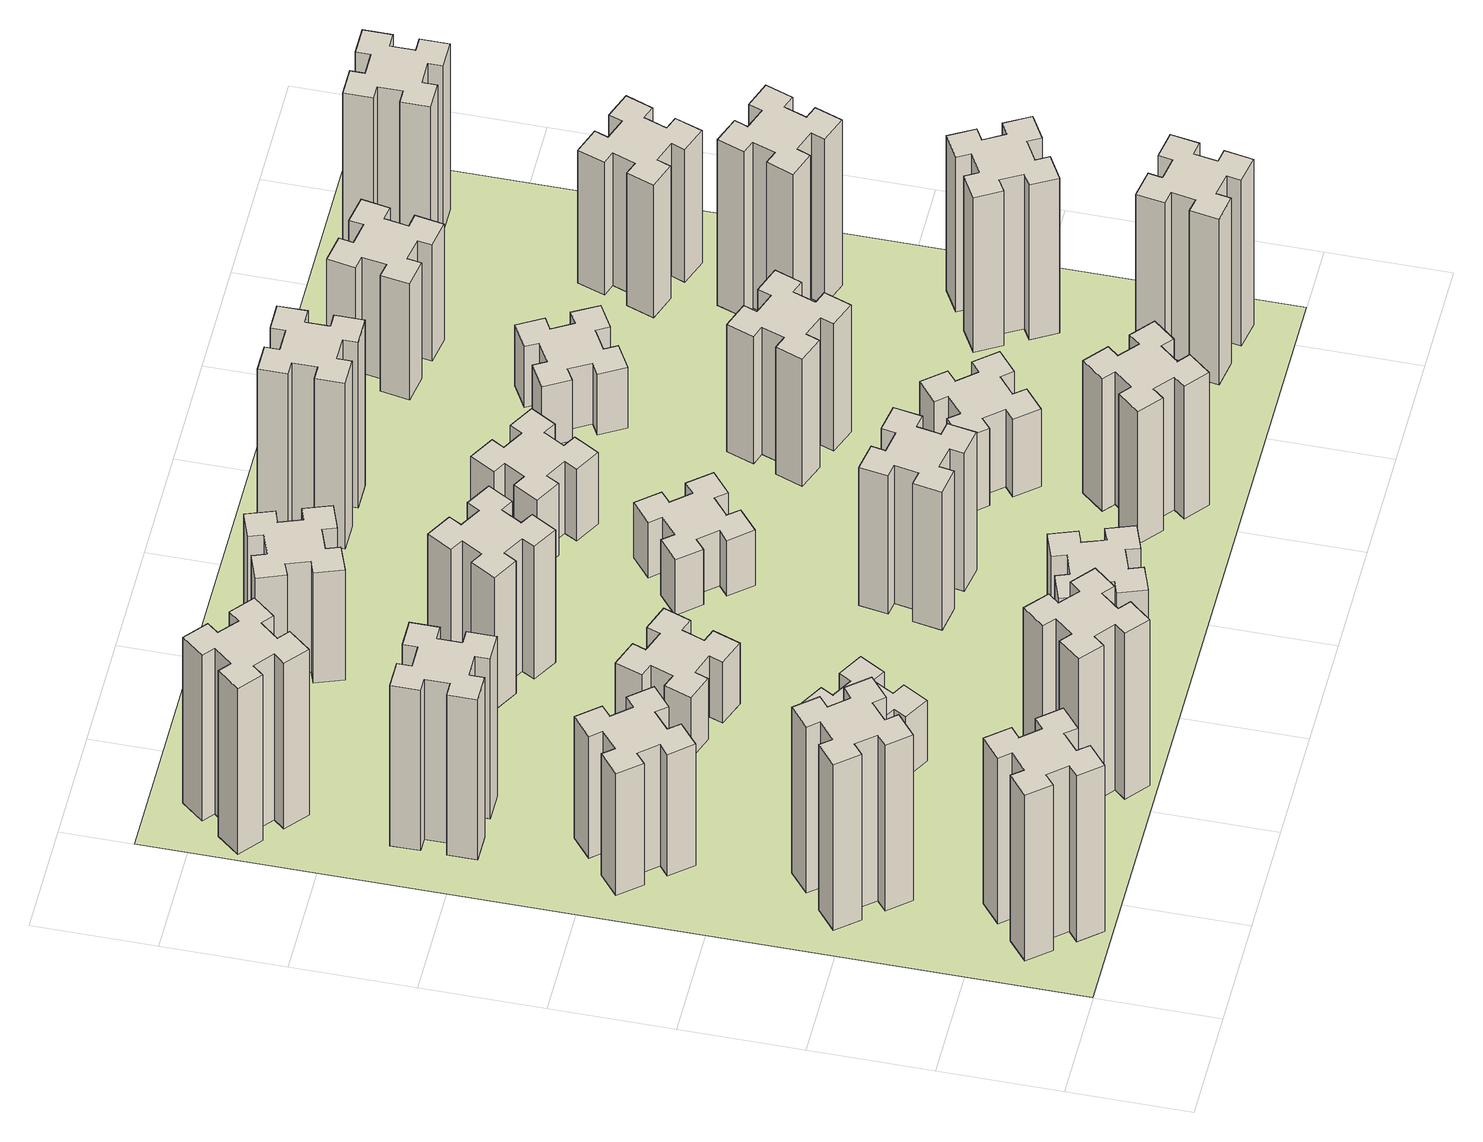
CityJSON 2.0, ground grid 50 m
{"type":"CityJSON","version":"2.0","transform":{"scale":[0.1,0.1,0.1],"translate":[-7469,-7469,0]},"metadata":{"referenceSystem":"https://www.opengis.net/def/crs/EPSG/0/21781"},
"CityObjects":{
"building1":{"type":"Building","attributes":{"class":"1000","function":"1000","usage":"1000","yearOfConstruction":2016,"roofType":"1000","measuredHeight":90,"storeysAboveGround":30,"storeysBelowGround":0},"geometry":[{"type":"Solid","lod":"1","boundaries":[[[[0,1,2,3,4,5,6,7,8,9,10,11,12,13,14,15,16,17,18,19]],[[17,16,20,21]],[[16,15,22,20]],[[15,14,23,22]],[[14,13,24,23]],[[13,12,25,24]],[[12,11,26,25]],[[11,10,27,26]],[[10,9,28,27]],[[9,8,29,28]],[[8,7,30,29]],[[7,6,31,30]],[[6,5,32,31]],[[5,4,33,32]],[[4,3,34,33]],[[3,2,35,34]],[[2,1,36,35]],[[1,0,37,36]],[[0,19,38,37]],[[19,18,39,38]],[[18,17,21,39]],[[24,25,26,27,28,29,30,31,32,33,34,35,36,37,38,39,21,20,22,23]]]]}]},
"building2":{"type":"Building","attributes":{"class":"1000","function":"1000","usage":"1000","yearOfConstruction":2016,"roofType":"1000","measuredHeight":90,"storeysAboveGround":30,"storeysBelowGround":0},"geometry":[{"type":"Solid","lod":"1","boundaries":[[[[40,41,42,43,44,45,46,47,48,49,50,51,52,53,54,55,56,57,58,59]],[[57,56,60,61]],[[56,55,62,60]],[[55,54,63,62]],[[54,53,64,63]],[[53,52,65,64]],[[52,51,66,65]],[[51,50,67,66]],[[50,49,68,67]],[[49,48,69,68]],[[48,47,70,69]],[[47,46,71,70]],[[46,45,72,71]],[[45,44,73,72]],[[44,43,74,73]],[[43,42,75,74]],[[42,41,76,75]],[[41,40,77,76]],[[40,59,78,77]],[[59,58,79,78]],[[58,57,61,79]],[[64,65,66,67,68,69,70,71,72,73,74,75,76,77,78,79,61,60,62,63]]]]}]},
"building3":{"type":"Building","attributes":{"class":"1000","function":"1000","usage":"1000","yearOfConstruction":2016,"roofType":"1000","measuredHeight":66,"storeysAboveGround":30,"storeysBelowGround":0},"geometry":[{"type":"Solid","lod":"1","boundaries":[[[[80,81,82,83,84,85,86,87,88,89,90,91,92,93,94,95,96,97,98,99]],[[97,96,100,101]],[[96,95,102,100]],[[95,94,103,102]],[[94,93,104,103]],[[93,92,105,104]],[[92,91,106,105]],[[91,90,107,106]],[[90,89,108,107]],[[89,88,109,108]],[[88,87,110,109]],[[87,86,111,110]],[[86,85,112,111]],[[85,84,113,112]],[[84,83,114,113]],[[83,82,115,114]],[[82,81,116,115]],[[81,80,117,116]],[[80,99,118,117]],[[99,98,119,118]],[[98,97,101,119]],[[104,105,106,107,108,109,110,111,112,113,114,115,116,117,118,119,101,100,102,103]]]]}]},
"building4":{"type":"Building","attributes":{"class":"1000","function":"1000","usage":"1000","yearOfConstruction":2016,"roofType":"1000","measuredHeight":87,"storeysAboveGround":30,"storeysBelowGround":0},"geometry":[{"type":"Solid","lod":"1","boundaries":[[[[120,121,122,123,124,125,126,127,128,129,130,131,132,133,134,135,136,137,138,139]],[[137,136,140,141]],[[136,135,142,140]],[[135,134,143,142]],[[134,133,144,143]],[[133,132,145,144]],[[132,131,146,145]],[[131,130,147,146]],[[130,129,148,147]],[[129,128,149,148]],[[128,127,150,149]],[[127,126,151,150]],[[126,125,152,151]],[[125,124,153,152]],[[124,123,154,153]],[[123,122,155,154]],[[122,121,156,155]],[[121,120,157,156]],[[120,139,158,157]],[[139,138,159,158]],[[138,137,141,159]],[[144,145,146,147,148,149,150,151,152,153,154,155,156,157,158,159,141,140,142,143]]]]}]},
"building5":{"type":"Building","attributes":{"class":"1000","function":"1000","usage":"1000","yearOfConstruction":2016,"roofType":"1000","measuredHeight":90,"storeysAboveGround":30,"storeysBelowGround":0},"geometry":[{"type":"Solid","lod":"1","boundaries":[[[[160,161,162,163,164,165,166,167,168,169,170,171,172,173,174,175,176,177,178,179]],[[177,176,180,181]],[[176,175,182,180]],[[175,174,183,182]],[[174,173,184,183]],[[173,172,185,184]],[[172,171,186,185]],[[171,170,187,186]],[[170,169,188,187]],[[169,168,189,188]],[[168,167,190,189]],[[167,166,191,190]],[[166,165,192,191]],[[165,164,193,192]],[[164,163,194,193]],[[163,162,195,194]],[[162,161,196,195]],[[161,160,197,196]],[[160,179,198,197]],[[179,178,199,198]],[[178,177,181,199]],[[184,185,186,187,188,189,190,191,192,193,194,195,196,197,198,199,181,180,182,183]]]]}]},
"building6":{"type":"Building","attributes":{"class":"1000","function":"1000","usage":"1000","yearOfConstruction":2016,"roofType":"1000","measuredHeight":90,"storeysAboveGround":30,"storeysBelowGround":0},"geometry":[{"type":"Solid","lod":"1","boundaries":[[[[200,201,202,203,204,205,206,207,208,209,210,211,212,213,214,215,216,217,218,219]],[[217,216,220,221]],[[216,215,222,220]],[[215,214,223,222]],[[214,213,224,223]],[[213,212,225,224]],[[212,211,226,225]],[[211,210,227,226]],[[210,209,228,227]],[[209,208,229,228]],[[208,207,230,229]],[[207,206,231,230]],[[206,205,232,231]],[[205,204,233,232]],[[204,203,234,233]],[[203,202,235,234]],[[202,201,236,235]],[[201,200,237,236]],[[200,219,238,237]],[[219,218,239,238]],[[218,217,221,239]],[[224,225,226,227,228,229,230,231,232,233,234,235,236,237,238,239,221,220,222,223]]]]}]},
"building7":{"type":"Building","attributes":{"class":"1000","function":"1000","usage":"1000","yearOfConstruction":2016,"roofType":"1000","measuredHeight":33,"storeysAboveGround":30,"storeysBelowGround":0},"geometry":[{"type":"Solid","lod":"1","boundaries":[[[[240,241,242,243,244,245,246,247,248,249,250,251,252,253,254,255,256,257,258,259]],[[257,256,260,261]],[[256,255,262,260]],[[255,254,263,262]],[[254,253,264,263]],[[253,252,265,264]],[[252,251,266,265]],[[251,250,267,266]],[[250,249,268,267]],[[249,248,269,268]],[[248,247,270,269]],[[247,246,271,270]],[[246,245,272,271]],[[245,244,273,272]],[[244,243,274,273]],[[243,242,275,274]],[[242,241,276,275]],[[241,240,277,276]],[[240,259,278,277]],[[259,258,279,278]],[[258,257,261,279]],[[264,265,266,267,268,269,270,271,272,273,274,275,276,277,278,279,261,260,262,263]]]]}]},
"building8":{"type":"Building","attributes":{"class":"1000","function":"1000","usage":"1000","yearOfConstruction":2016,"roofType":"1000","measuredHeight":33,"storeysAboveGround":30,"storeysBelowGround":0},"geometry":[{"type":"Solid","lod":"1","boundaries":[[[[280,281,282,283,284,285,286,287,288,289,290,291,292,293,294,295,296,297,298,299]],[[297,296,300,301]],[[296,295,302,300]],[[295,294,303,302]],[[294,293,304,303]],[[293,292,305,304]],[[292,291,306,305]],[[291,290,307,306]],[[290,289,308,307]],[[289,288,309,308]],[[288,287,310,309]],[[287,286,311,310]],[[286,285,312,311]],[[285,284,313,312]],[[284,283,314,313]],[[283,282,315,314]],[[282,281,316,315]],[[281,280,317,316]],[[280,299,318,317]],[[299,298,319,318]],[[298,297,301,319]],[[304,305,306,307,308,309,310,311,312,313,314,315,316,317,318,319,301,300,302,303]]]]}]},
"building9":{"type":"Building","attributes":{"class":"1000","function":"1000","usage":"1000","yearOfConstruction":2016,"roofType":"1000","measuredHeight":51,"storeysAboveGround":30,"storeysBelowGround":0},"geometry":[{"type":"Solid","lod":"1","boundaries":[[[[320,321,322,323,324,325,326,327,328,329,330,331,332,333,334,335,336,337,338,339]],[[337,336,340,341]],[[336,335,342,340]],[[335,334,343,342]],[[334,333,344,343]],[[333,332,345,344]],[[332,331,346,345]],[[331,330,347,346]],[[330,329,348,347]],[[329,328,349,348]],[[328,327,350,349]],[[327,326,351,350]],[[326,325,352,351]],[[325,324,353,352]],[[324,323,354,353]],[[323,322,355,354]],[[322,321,356,355]],[[321,320,357,356]],[[320,339,358,357]],[[339,338,359,358]],[[338,337,341,359]],[[344,345,346,347,348,349,350,351,352,353,354,355,356,357,358,359,341,340,342,343]]]]}]},
"building10":{"type":"Building","attributes":{"class":"1000","function":"1000","usage":"1000","yearOfConstruction":2016,"roofType":"1000","measuredHeight":72,"storeysAboveGround":30,"storeysBelowGround":0},"geometry":[{"type":"Solid","lod":"1","boundaries":[[[[360,361,362,363,364,365,366,367,368,369,370,371,372,373,374,375,376,377,378,379]],[[377,376,380,381]],[[376,375,382,380]],[[375,374,383,382]],[[374,373,384,383]],[[373,372,385,384]],[[372,371,386,385]],[[371,370,387,386]],[[370,369,388,387]],[[369,368,389,388]],[[368,367,390,389]],[[367,366,391,390]],[[366,365,392,391]],[[365,364,393,392]],[[364,363,394,393]],[[363,362,395,394]],[[362,361,396,395]],[[361,360,397,396]],[[360,379,398,397]],[[379,378,399,398]],[[378,377,381,399]],[[384,385,386,387,388,389,390,391,392,393,394,395,396,397,398,399,381,380,382,383]]]]}]},
"building11":{"type":"Building","attributes":{"class":"1000","function":"1000","usage":"1000","yearOfConstruction":2016,"roofType":"1000","measuredHeight":60,"storeysAboveGround":30,"storeysBelowGround":0},"geometry":[{"type":"Solid","lod":"1","boundaries":[[[[400,401,402,403,404,405,406,407,408,409,410,411,412,413,414,415,416,417,418,419]],[[417,416,420,421]],[[416,415,422,420]],[[415,414,423,422]],[[414,413,424,423]],[[413,412,425,424]],[[412,411,426,425]],[[411,410,427,426]],[[410,409,428,427]],[[409,408,429,428]],[[408,407,430,429]],[[407,406,431,430]],[[406,405,432,431]],[[405,404,433,432]],[[404,403,434,433]],[[403,402,435,434]],[[402,401,436,435]],[[401,400,437,436]],[[400,419,438,437]],[[419,418,439,438]],[[418,417,421,439]],[[424,425,426,427,428,429,430,431,432,433,434,435,436,437,438,439,421,420,422,423]]]]}]},
"building12":{"type":"Building","attributes":{"class":"1000","function":"1000","usage":"1000","yearOfConstruction":2016,"roofType":"1000","measuredHeight":75,"storeysAboveGround":30,"storeysBelowGround":0},"geometry":[{"type":"Solid","lod":"1","boundaries":[[[[440,441,442,443,444,445,446,447,448,449,450,451,452,453,454,455,456,457,458,459]],[[457,456,460,461]],[[456,455,462,460]],[[455,454,463,462]],[[454,453,464,463]],[[453,452,465,464]],[[452,451,466,465]],[[451,450,467,466]],[[450,449,468,467]],[[449,448,469,468]],[[448,447,470,469]],[[447,446,471,470]],[[446,445,472,471]],[[445,444,473,472]],[[444,443,474,473]],[[443,442,475,474]],[[442,441,476,475]],[[441,440,477,476]],[[440,459,478,477]],[[459,458,479,478]],[[458,457,461,479]],[[464,465,466,467,468,469,470,471,472,473,474,475,476,477,478,479,461,460,462,463]]]]}]},
"building13":{"type":"Building","attributes":{"class":"1000","function":"1000","usage":"1000","yearOfConstruction":2016,"roofType":"1000","measuredHeight":30,"storeysAboveGround":30,"storeysBelowGround":0},"geometry":[{"type":"Solid","lod":"1","boundaries":[[[[480,481,482,483,484,485,486,487,488,489,490,491,492,493,494,495,496,497,498,499]],[[497,496,500,501]],[[496,495,502,500]],[[495,494,503,502]],[[494,493,504,503]],[[493,492,505,504]],[[492,491,506,505]],[[491,490,507,506]],[[490,489,508,507]],[[489,488,509,508]],[[488,487,510,509]],[[487,486,511,510]],[[486,485,512,511]],[[485,484,513,512]],[[484,483,514,513]],[[483,482,515,514]],[[482,481,516,515]],[[481,480,517,516]],[[480,499,518,517]],[[499,498,519,518]],[[498,497,501,519]],[[504,505,506,507,508,509,510,511,512,513,514,515,516,517,518,519,501,500,502,503]]]]}]},
"building14":{"type":"Building","attributes":{"class":"1000","function":"1000","usage":"1000","yearOfConstruction":2016,"roofType":"1000","measuredHeight":72,"storeysAboveGround":30,"storeysBelowGround":0},"geometry":[{"type":"Solid","lod":"1","boundaries":[[[[520,521,522,523,524,525,526,527,528,529,530,531,532,533,534,535,536,537,538,539]],[[537,536,540,541]],[[536,535,542,540]],[[535,534,543,542]],[[534,533,544,543]],[[533,532,545,544]],[[532,531,546,545]],[[531,530,547,546]],[[530,529,548,547]],[[529,528,549,548]],[[528,527,550,549]],[[527,526,551,550]],[[526,525,552,551]],[[525,524,553,552]],[[524,523,554,553]],[[523,522,555,554]],[[522,521,556,555]],[[521,520,557,556]],[[520,539,558,557]],[[539,538,559,558]],[[538,537,541,559]],[[544,545,546,547,548,549,550,551,552,553,554,555,556,557,558,559,541,540,542,543]]]]}]},
"building15":{"type":"Building","attributes":{"class":"1000","function":"1000","usage":"1000","yearOfConstruction":2016,"roofType":"1000","measuredHeight":39,"storeysAboveGround":30,"storeysBelowGround":0},"geometry":[{"type":"Solid","lod":"1","boundaries":[[[[560,561,562,563,564,565,566,567,568,569,570,571,572,573,574,575,576,577,578,579]],[[577,576,580,581]],[[576,575,582,580]],[[575,574,583,582]],[[574,573,584,583]],[[573,572,585,584]],[[572,571,586,585]],[[571,570,587,586]],[[570,569,588,587]],[[569,568,589,588]],[[568,567,590,589]],[[567,566,591,590]],[[566,565,592,591]],[[565,564,593,592]],[[564,563,594,593]],[[563,562,595,594]],[[562,561,596,595]],[[561,560,597,596]],[[560,579,598,597]],[[579,578,599,598]],[[578,577,581,599]],[[584,585,586,587,588,589,590,591,592,593,594,595,596,597,598,599,581,580,582,583]]]]}]},
"building16":{"type":"Building","attributes":{"class":"1000","function":"1000","usage":"1000","yearOfConstruction":2016,"roofType":"1000","measuredHeight":90,"storeysAboveGround":30,"storeysBelowGround":0},"geometry":[{"type":"Solid","lod":"1","boundaries":[[[[600,601,602,603,604,605,606,607,608,609,610,611,612,613,614,615,616,617,618,619]],[[617,616,620,621]],[[616,615,622,620]],[[615,614,623,622]],[[614,613,624,623]],[[613,612,625,624]],[[612,611,626,625]],[[611,610,627,626]],[[610,609,628,627]],[[609,608,629,628]],[[608,607,630,629]],[[607,606,631,630]],[[606,605,632,631]],[[605,604,633,632]],[[604,603,634,633]],[[603,602,635,634]],[[602,601,636,635]],[[601,600,637,636]],[[600,619,638,637]],[[619,618,639,638]],[[618,617,621,639]],[[624,625,626,627,628,629,630,631,632,633,634,635,636,637,638,639,621,620,622,623]]]]}]},
"building17":{"type":"Building","attributes":{"class":"1000","function":"1000","usage":"1000","yearOfConstruction":2016,"roofType":"1000","measuredHeight":42,"storeysAboveGround":30,"storeysBelowGround":0},"geometry":[{"type":"Solid","lod":"1","boundaries":[[[[640,641,642,643,644,645,646,647,648,649,650,651,652,653,654,655,656,657,658,659]],[[657,656,660,661]],[[656,655,662,660]],[[655,654,663,662]],[[654,653,664,663]],[[653,652,665,664]],[[652,651,666,665]],[[651,650,667,666]],[[650,649,668,667]],[[649,648,669,668]],[[648,647,670,669]],[[647,646,671,670]],[[646,645,672,671]],[[645,644,673,672]],[[644,643,674,673]],[[643,642,675,674]],[[642,641,676,675]],[[641,640,677,676]],[[640,659,678,677]],[[659,658,679,678]],[[658,657,661,679]],[[664,665,666,667,668,669,670,671,672,673,674,675,676,677,678,679,661,660,662,663]]]]}]},
"building18":{"type":"Building","attributes":{"class":"1000","function":"1000","usage":"1000","yearOfConstruction":2016,"roofType":"1000","measuredHeight":69,"storeysAboveGround":30,"storeysBelowGround":0},"geometry":[{"type":"Solid","lod":"1","boundaries":[[[[680,681,682,683,684,685,686,687,688,689,690,691,692,693,694,695,696,697,698,699]],[[697,696,700,701]],[[696,695,702,700]],[[695,694,703,702]],[[694,693,704,703]],[[693,692,705,704]],[[692,691,706,705]],[[691,690,707,706]],[[690,689,708,707]],[[689,688,709,708]],[[688,687,710,709]],[[687,686,711,710]],[[686,685,712,711]],[[685,684,713,712]],[[684,683,714,713]],[[683,682,715,714]],[[682,681,716,715]],[[681,680,717,716]],[[680,699,718,717]],[[699,698,719,718]],[[698,697,701,719]],[[704,705,706,707,708,709,710,711,712,713,714,715,716,717,718,719,701,700,702,703]]]]}]},
"building19":{"type":"Building","attributes":{"class":"1000","function":"1000","usage":"1000","yearOfConstruction":2016,"roofType":"1000","measuredHeight":33,"storeysAboveGround":30,"storeysBelowGround":0},"geometry":[{"type":"Solid","lod":"1","boundaries":[[[[720,721,722,723,724,725,726,727,728,729,730,731,732,733,734,735,736,737,738,739]],[[737,736,740,741]],[[736,735,742,740]],[[735,734,743,742]],[[734,733,744,743]],[[733,732,745,744]],[[732,731,746,745]],[[731,730,747,746]],[[730,729,748,747]],[[729,728,749,748]],[[728,727,750,749]],[[727,726,751,750]],[[726,725,752,751]],[[725,724,753,752]],[[724,723,754,753]],[[723,722,755,754]],[[722,721,756,755]],[[721,720,757,756]],[[720,739,758,757]],[[739,738,759,758]],[[738,737,741,759]],[[744,745,746,747,748,749,750,751,752,753,754,755,756,757,758,759,741,740,742,743]]]]}]},
"building20":{"type":"Building","attributes":{"class":"1000","function":"1000","usage":"1000","yearOfConstruction":2016,"roofType":"1000","measuredHeight":90,"storeysAboveGround":30,"storeysBelowGround":0},"geometry":[{"type":"Solid","lod":"1","boundaries":[[[[760,761,762,763,764,765,766,767,768,769,770,771,772,773,774,775,776,777,778,779]],[[777,776,780,781]],[[776,775,782,780]],[[775,774,783,782]],[[774,773,784,783]],[[773,772,785,784]],[[772,771,786,785]],[[771,770,787,786]],[[770,769,788,787]],[[769,768,789,788]],[[768,767,790,789]],[[767,766,791,790]],[[766,765,792,791]],[[765,764,793,792]],[[764,763,794,793]],[[763,762,795,794]],[[762,761,796,795]],[[761,760,797,796]],[[760,779,798,797]],[[779,778,799,798]],[[778,777,781,799]],[[784,785,786,787,788,789,790,791,792,793,794,795,796,797,798,799,781,780,782,783]]]]}]},
"building21":{"type":"Building","attributes":{"class":"1000","function":"1000","usage":"1000","yearOfConstruction":2016,"roofType":"1000","measuredHeight":63,"storeysAboveGround":30,"storeysBelowGround":0},"geometry":[{"type":"Solid","lod":"1","boundaries":[[[[800,801,802,803,804,805,806,807,808,809,810,811,812,813,814,815,816,817,818,819]],[[817,816,820,821]],[[816,815,822,820]],[[815,814,823,822]],[[814,813,824,823]],[[813,812,825,824]],[[812,811,826,825]],[[811,810,827,826]],[[810,809,828,827]],[[809,808,829,828]],[[808,807,830,829]],[[807,806,831,830]],[[806,805,832,831]],[[805,804,833,832]],[[804,803,834,833]],[[803,802,835,834]],[[802,801,836,835]],[[801,800,837,836]],[[800,819,838,837]],[[819,818,839,838]],[[818,817,821,839]],[[824,825,826,827,828,829,830,831,832,833,834,835,836,837,838,839,821,820,822,823]]]]}]},
"building22":{"type":"Building","attributes":{"class":"1000","function":"1000","usage":"1000","yearOfConstruction":2016,"roofType":"1000","measuredHeight":84,"storeysAboveGround":30,"storeysBelowGround":0},"geometry":[{"type":"Solid","lod":"1","boundaries":[[[[840,841,842,843,844,845,846,847,848,849,850,851,852,853,854,855,856,857,858,859]],[[857,856,860,861]],[[856,855,862,860]],[[855,854,863,862]],[[854,853,864,863]],[[853,852,865,864]],[[852,851,866,865]],[[851,850,867,866]],[[850,849,868,867]],[[849,848,869,868]],[[848,847,870,869]],[[847,846,871,870]],[[846,845,872,871]],[[845,844,873,872]],[[844,843,874,873]],[[843,842,875,874]],[[842,841,876,875]],[[841,840,877,876]],[[840,859,878,877]],[[859,858,879,878]],[[858,857,861,879]],[[864,865,866,867,868,869,870,871,872,873,874,875,876,877,878,879,861,860,862,863]]]]}]},
"building23":{"type":"Building","attributes":{"class":"1000","function":"1000","usage":"1000","yearOfConstruction":2016,"roofType":"1000","measuredHeight":90,"storeysAboveGround":30,"storeysBelowGround":0},"geometry":[{"type":"Solid","lod":"1","boundaries":[[[[880,881,882,883,884,885,886,887,888,889,890,891,892,893,894,895,896,897,898,899]],[[897,896,900,901]],[[896,895,902,900]],[[895,894,903,902]],[[894,893,904,903]],[[893,892,905,904]],[[892,891,906,905]],[[891,890,907,906]],[[890,889,908,907]],[[889,888,909,908]],[[888,887,910,909]],[[887,886,911,910]],[[886,885,912,911]],[[885,884,913,912]],[[884,883,914,913]],[[883,882,915,914]],[[882,881,916,915]],[[881,880,917,916]],[[880,899,918,917]],[[899,898,919,918]],[[898,897,901,919]],[[904,905,906,907,908,909,910,911,912,913,914,915,916,917,918,919,901,900,902,903]]]]}]},
"building24":{"type":"Building","attributes":{"class":"1000","function":"1000","usage":"1000","yearOfConstruction":2016,"roofType":"1000","measuredHeight":72,"storeysAboveGround":30,"storeysBelowGround":0},"geometry":[{"type":"Solid","lod":"1","boundaries":[[[[920,921,922,923,924,925,926,927,928,929,930,931,932,933,934,935,936,937,938,939]],[[937,936,940,941]],[[936,935,942,940]],[[935,934,943,942]],[[934,933,944,943]],[[933,932,945,944]],[[932,931,946,945]],[[931,930,947,946]],[[930,929,948,947]],[[929,928,949,948]],[[928,927,950,949]],[[927,926,951,950]],[[926,925,952,951]],[[925,924,953,952]],[[924,923,954,953]],[[923,922,955,954]],[[922,921,956,955]],[[921,920,957,956]],[[920,939,958,957]],[[939,938,959,958]],[[938,937,941,959]],[[944,945,946,947,948,949,950,951,952,953,954,955,956,957,958,959,941,940,942,943]]]]}]},
"building25":{"type":"Building","attributes":{"class":"1000","function":"1000","usage":"1000","yearOfConstruction":2016,"roofType":"1000","measuredHeight":90,"storeysAboveGround":30,"storeysBelowGround":0},"geometry":[{"type":"Solid","lod":"1","boundaries":[[[[960,961,962,963,964,965,966,967,968,969,970,971,972,973,974,975,976,977,978,979]],[[977,976,980,981]],[[976,975,982,980]],[[975,974,983,982]],[[974,973,984,983]],[[973,972,985,984]],[[972,971,986,985]],[[971,970,987,986]],[[970,969,988,987]],[[969,968,989,988]],[[968,967,990,989]],[[967,966,991,990]],[[966,965,992,991]],[[965,964,993,992]],[[964,963,994,993]],[[963,962,995,994]],[[962,961,996,995]],[[961,960,997,996]],[[960,979,998,997]],[[979,978,999,998]],[[978,977,981,999]],[[984,985,986,987,988,989,990,991,992,993,994,995,996,997,998,999,981,980,982,983]]]]}]},
"landuse1":{"type":"LandUse","attributes":{"name":"plot1","function":"1010"},"geometry":[{"type":"MultiSurface","lod":"1","boundaries":[[[1000,1001,1002,1003]]]}]}
},
"vertices":[
[343,392,0],[266,327,0],[228,373,0],[136,296,0],[213,204,0],[259,243,0],[323,166,0],[277,128,0],[354,36,0],[446,113,0],[408,159,0],[484,223,0],[523,177,0],[615,254,0],[538,346,0],[492,308,0],[427,384,0],[473,423,0],[396,515,0],[304,438,0],[427,384,900],[473,423,900],[492,308,900],[538,346,900],[615,254,900],[523,177,900],[484,223,900],[408,159,900],[446,113,900],[354,36,900],[277,128,900],[323,166,900],[259,243,900],[213,204,900],[136,296,900],[228,373,900],[266,327,900],[343,392,900],[304,438,900],[396,515,900],
[492,1048,0],[427,1124,0],[473,1163,0],[396,1255,0],[304,1178,0],[343,1132,0],[266,1067,0],[228,1113,0],[136,1036,0],[213,944,0],[259,983,0],[323,906,0],[277,868,0],[354,776,0],[446,853,0],[408,899,0],[484,963,0],[523,917,0],[615,994,0],[538,1086,0],[484,963,900],[523,917,900],[408,899,900],[446,853,900],[354,776,900],[277,868,900],[323,906,900],[259,983,900],[213,944,900],[136,1036,900],[228,1113,900],[266,1067,900],[343,1132,900],[304,1178,900],[396,1255,900],[473,1163,900],[427,1124,900],[492,1048,900],[538,1086,900],[615,994,900],
[492,1888,0],[427,1964,0],[473,2003,0],[396,2095,0],[304,2018,0],[343,1972,0],[266,1907,0],[228,1953,0],[136,1876,0],[213,1784,0],[259,1823,0],[323,1746,0],[277,1708,0],[354,1616,0],[446,1693,0],[408,1739,0],[484,1803,0],[523,1757,0],[615,1834,0],[538,1926,0],[484,1803,660],[523,1757,660],[408,1739,660],[446,1693,660],[354,1616,660],[277,1708,660],[323,1746,660],[259,1823,660],[213,1784,660],[136,1876,660],[228,1953,660],[266,1907,660],[343,1972,660],[304,2018,660],[396,2095,660],[473,2003,660],[427,1964,660],[492,1888,660],[538,1926,660],[615,1834,660],
[485,2545,0],[485,2645,0],[545,2645,0],[545,2765,0],[425,2765,0],[425,2705,0],[325,2705,0],[325,2765,0],[205,2765,0],[205,2645,0],[265,2645,0],[265,2545,0],[205,2545,0],[205,2425,0],[325,2425,0],[325,2485,0],[425,2485,0],[425,2425,0],[545,2425,0],[545,2545,0],[425,2485,870],[425,2425,870],[325,2485,870],[325,2425,870],[205,2425,870],[205,2545,870],[265,2545,870],[265,2645,870],[205,2645,870],[205,2765,870],[325,2765,870],[325,2705,870],[425,2705,870],[425,2765,870],[545,2765,870],[545,2645,870],[485,2645,870],[485,2545,870],[545,2545,870],[545,2425,870],
[1006,223,0],[1083,159,0],[1044,113,0],[1136,36,0],[1213,128,0],[1167,166,0],[1232,243,0],[1278,204,0],[1355,296,0],[1263,373,0],[1224,327,0],[1148,392,0],[1186,438,0],[1094,515,0],[1017,423,0],[1063,384,0],[999,308,0],[953,346,0],[876,254,0],[968,177,0],[999,308,900],[953,346,900],[1063,384,900],[1017,423,900],[1094,515,900],[1186,438,900],[1148,392,900],[1224,327,900],[1263,373,900],[1355,296,900],[1278,204,900],[1232,243,900],[1167,166,900],[1213,128,900],[1136,36,900],[1044,113,900],[1083,159,900],[1006,223,900],[968,177,900],[876,254,900],
[384,3387,0],[308,3452,0],[346,3498,0],[254,3575,0],[177,3483,0],[223,3444,0],[159,3368,0],[113,3406,0],[36,3314,0],[128,3237,0],[166,3283,0],[243,3219,0],[204,3173,0],[296,3096,0],[373,3188,0],[327,3226,0],[392,3303,0],[438,3264,0],[515,3356,0],[423,3433,0],[392,3303,900],[438,3264,900],[327,3226,900],[373,3188,900],[296,3096,900],[204,3173,900],[243,3219,900],[166,3283,900],[128,3237,900],[36,3314,900],[113,3406,900],[159,3368,900],[223,3444,900],[177,3483,900],[254,3575,900],[346,3498,900],[308,3452,900],[384,3387,900],[423,3433,900],[515,3356,900],
[1086,1017,0],[1136,1104,0],[1188,1074,0],[1248,1178,0],[1144,1238,0],[1114,1186,0],[1027,1236,0],[1057,1288,0],[953,1348,0],[893,1244,0],[945,1214,0],[895,1127,0],[843,1157,0],[783,1053,0],[887,993,0],[917,1045,0],[1004,995,0],[974,943,0],[1078,883,0],[1138,987,0],[1004,995,330],[974,943,330],[917,1045,330],[887,993,330],[783,1053,330],[843,1157,330],[895,1127,330],[945,1214,330],[893,1244,330],[953,1348,330],[1057,1288,330],[1027,1236,330],[1114,1186,330],[1144,1238,330],[1248,1178,330],[1188,1074,330],[1136,1104,330],[1086,1017,330],[1138,987,330],[1078,883,330],
[1202,1771,0],[1236,1865,0],[1292,1844,0],[1333,1957,0],[1220,1998,0],[1200,1942,0],[1106,1976,0],[1127,2032,0],[1014,2073,0],[973,1960,0],[1029,1940,0],[995,1846,0],[939,1867,0],[897,1754,0],[1010,1713,0],[1031,1769,0],[1125,1735,0],[1104,1679,0],[1217,1637,0],[1258,1750,0],[1125,1735,330],[1104,1679,330],[1031,1769,330],[1010,1713,330],[897,1754,330],[939,1867,330],[995,1846,330],[1029,1940,330],[973,1960,330],[1014,2073,330],[1127,2032,330],[1106,1976,330],[1200,1942,330],[1220,1998,330],[1333,1957,330],[1292,1844,330],[1236,1865,330],[1202,1771,330],[1258,1750,330],[1217,1637,330],
[1765,496,0],[1671,462,0],[1650,518,0],[1537,477,0],[1579,364,0],[1635,385,0],[1669,291,0],[1613,270,0],[1654,157,0],[1767,199,0],[1746,255,0],[1840,289,0],[1860,233,0],[1973,274,0],[1932,387,0],[1876,366,0],[1842,460,0],[1898,480,0],[1857,593,0],[1744,552,0],[1842,460,510],[1898,480,510],[1876,366,510],[1932,387,510],[1973,274,510],[1860,233,510],[1840,289,510],[1746,255,510],[1767,199,510],[1654,157,510],[1613,270,510],[1669,291,510],[1635,385,510],[1579,364,510],[1537,477,510],[1650,518,510],[1671,462,510],[1765,496,510],[1744,552,510],[1857,593,510],
[1314,2666,0],[1227,2716,0],[1257,2768,0],[1153,2828,0],[1093,2724,0],[1145,2694,0],[1095,2607,0],[1043,2637,0],[983,2533,0],[1087,2473,0],[1117,2525,0],[1204,2475,0],[1174,2423,0],[1278,2363,0],[1338,2467,0],[1286,2497,0],[1336,2584,0],[1388,2554,0],[1448,2658,0],[1344,2718,0],[1336,2584,720],[1388,2554,720],[1286,2497,720],[1338,2467,720],[1278,2363,720],[1174,2423,720],[1204,2475,720],[1117,2525,720],[1087,2473,720],[983,2533,720],[1043,2637,720],[1095,2607,720],[1145,2694,720],[1093,2724,720],[1153,2828,720],[1257,2768,720],[1227,2716,720],[1314,2666,720],[1344,2718,720],[1448,2658,720],
[1125,3456,0],[1031,3422,0],[1010,3478,0],[897,3437,0],[939,3324,0],[995,3345,0],[1029,3251,0],[973,3230,0],[1014,3117,0],[1127,3159,0],[1106,3215,0],[1200,3249,0],[1220,3193,0],[1333,3234,0],[1292,3347,0],[1236,3326,0],[1202,3420,0],[1258,3440,0],[1217,3553,0],[1104,3512,0],[1202,3420,600],[1258,3440,600],[1236,3326,600],[1292,3347,600],[1333,3234,600],[1220,3193,600],[1200,3249,600],[1106,3215,600],[1127,3159,600],[1014,3117,600],[973,3230,600],[1029,3251,600],[995,3345,600],[939,3324,600],[897,3437,600],[1010,3478,600],[1031,3422,600],[1125,3456,600],[1104,3512,600],[1217,3553,600],
[2055,1047,0],[2072,1145,0],[2131,1135,0],[2152,1253,0],[2034,1274,0],[2024,1215,0],[1925,1232,0],[1936,1291,0],[1817,1312,0],[1797,1194,0],[1856,1184,0],[1838,1085,0],[1779,1096,0],[1758,977,0],[1877,957,0],[1887,1016,0],[1985,998,0],[1975,939,0],[2093,918,0],[2114,1037,0],[1985,998,750],[1975,939,750],[1887,1016,750],[1877,957,750],[1758,977,750],[1779,1096,750],[1838,1085,750],[1856,1184,750],[1797,1194,750],[1817,1312,750],[1936,1291,750],[1925,1232,750],[2024,1215,750],[2034,1274,750],[2152,1253,750],[2131,1135,750],[2072,1145,750],[2055,1047,750],[2114,1037,750],[2093,918,750],
[1972,1988,0],[1907,2064,0],[1953,2103,0],[1876,2195,0],[1784,2118,0],[1823,2072,0],[1746,2007,0],[1708,2053,0],[1616,1976,0],[1693,1884,0],[1739,1923,0],[1803,1846,0],[1757,1808,0],[1834,1716,0],[1926,1793,0],[1888,1839,0],[1964,1903,0],[2003,1857,0],[2095,1934,0],[2018,2026,0],[1964,1903,300],[2003,1857,300],[1888,1839,300],[1926,1793,300],[1834,1716,300],[1757,1808,300],[1803,1846,300],[1739,1923,300],[1693,1884,300],[1616,1976,300],[1708,2053,300],[1746,2007,300],[1823,2072,300],[1784,2118,300],[1876,2195,300],[1953,2103,300],[1907,2064,300],[1972,1988,300],[2018,2026,300],[2095,1934,300],
[2486,323,0],[2563,259,0],[2524,213,0],[2616,136,0],[2693,228,0],[2647,266,0],[2712,343,0],[2758,304,0],[2835,396,0],[2743,473,0],[2704,427,0],[2628,492,0],[2666,538,0],[2574,615,0],[2497,523,0],[2543,484,0],[2479,408,0],[2433,446,0],[2356,354,0],[2448,277,0],[2479,408,720],[2433,446,720],[2543,484,720],[2497,523,720],[2574,615,720],[2666,538,720],[2628,492,720],[2704,427,720],[2743,473,720],[2835,396,720],[2758,304,720],[2712,343,720],[2647,266,720],[2693,228,720],[2616,136,720],[2524,213,720],[2563,259,720],[2486,323,720],[2448,277,720],[2356,354,720],
[2026,2497,0],[2076,2584,0],[2128,2554,0],[2188,2658,0],[2084,2718,0],[2054,2666,0],[1967,2716,0],[1997,2768,0],[1893,2828,0],[1833,2724,0],[1885,2694,0],[1835,2607,0],[1783,2637,0],[1723,2533,0],[1827,2473,0],[1857,2525,0],[1944,2475,0],[1914,2423,0],[2018,2363,0],[2078,2467,0],[1944,2475,390],[1914,2423,390],[1857,2525,390],[1827,2473,390],[1723,2533,390],[1783,2637,390],[1835,2607,390],[1885,2694,390],[1833,2724,390],[1893,2828,390],[1997,2768,390],[1967,2716,390],[2054,2666,390],[2084,2718,390],[2188,2658,390],[2128,2554,390],[2076,2584,390],[2026,2497,390],[2078,2467,390],[2018,2363,390],
[1965,3385,0],[1965,3485,0],[2025,3485,0],[2025,3605,0],[1905,3605,0],[1905,3545,0],[1805,3545,0],[1805,3605,0],[1685,3605,0],[1685,3485,0],[1745,3485,0],[1745,3385,0],[1685,3385,0],[1685,3265,0],[1805,3265,0],[1805,3325,0],[1905,3325,0],[1905,3265,0],[2025,3265,0],[2025,3385,0],[1905,3325,900],[1905,3265,900],[1805,3325,900],[1805,3265,900],[1685,3265,900],[1685,3385,900],[1745,3385,900],[1745,3485,900],[1685,3485,900],[1685,3605,900],[1805,3605,900],[1805,3545,900],[1905,3545,900],[1905,3605,900],[2025,3605,900],[2025,3485,900],[1965,3485,900],[1965,3385,900],[2025,3385,900],[2025,3265,900],
[2563,1132,0],[2486,1067,0],[2448,1113,0],[2356,1036,0],[2433,944,0],[2479,983,0],[2543,906,0],[2497,868,0],[2574,776,0],[2666,853,0],[2628,899,0],[2704,963,0],[2743,917,0],[2835,994,0],[2758,1086,0],[2712,1048,0],[2647,1124,0],[2693,1163,0],[2616,1255,0],[2524,1178,0],[2647,1124,420],[2693,1163,420],[2712,1048,420],[2758,1086,420],[2835,994,420],[2743,917,420],[2704,963,420],[2628,899,420],[2666,853,420],[2574,776,420],[2497,868,420],[2543,906,420],[2479,983,420],[2433,944,420],[2356,1036,420],[2448,1113,420],[2486,1067,420],[2563,1132,420],[2524,1178,420],[2616,1255,420],
[2682,1671,0],[2716,1765,0],[2772,1744,0],[2813,1857,0],[2700,1898,0],[2680,1842,0],[2586,1876,0],[2607,1932,0],[2494,1973,0],[2453,1860,0],[2509,1840,0],[2475,1746,0],[2419,1767,0],[2377,1654,0],[2490,1613,0],[2511,1669,0],[2605,1635,0],[2584,1579,0],[2697,1537,0],[2738,1650,0],[2605,1635,690],[2584,1579,690],[2511,1669,690],[2490,1613,690],[2377,1654,690],[2419,1767,690],[2475,1746,690],[2509,1840,690],[2453,1860,690],[2494,1973,690],[2607,1932,690],[2586,1876,690],[2680,1842,690],[2700,1898,690],[2813,1857,690],[2772,1744,690],[2716,1765,690],[2682,1671,690],[2738,1650,690],[2697,1537,690],
[2475,2584,0],[2525,2497,0],[2473,2467,0],[2533,2363,0],[2637,2423,0],[2607,2475,0],[2694,2525,0],[2724,2473,0],[2828,2533,0],[2768,2637,0],[2716,2607,0],[2666,2694,0],[2718,2724,0],[2658,2828,0],[2554,2768,0],[2584,2716,0],[2497,2666,0],[2467,2718,0],[2363,2658,0],[2423,2554,0],[2497,2666,330],[2467,2718,330],[2584,2716,330],[2554,2768,330],[2658,2828,330],[2718,2724,330],[2666,2694,330],[2716,2607,330],[2768,2637,330],[2828,2533,330],[2724,2473,330],[2694,2525,330],[2607,2475,330],[2637,2423,330],[2533,2363,330],[2473,2467,330],[2525,2497,330],[2475,2584,330],[2423,2554,330],[2363,2658,330],
[3504,475,0],[3405,492,0],[3416,551,0],[3297,572,0],[3277,454,0],[3336,444,0],[3318,345,0],[3259,356,0],[3238,237,0],[3357,217,0],[3367,276,0],[3465,258,0],[3455,199,0],[3573,178,0],[3594,297,0],[3535,307,0],[3552,405,0],[3611,395,0],[3632,513,0],[3514,534,0],[3552,405,900],[3611,395,900],[3535,307,900],[3594,297,900],[3573,178,900],[3455,199,900],[3465,258,900],[3367,276,900],[3357,217,900],[3238,237,900],[3259,356,900],[3318,345,900],[3336,444,900],[3277,454,900],[3297,572,900],[3416,551,900],[3405,492,900],[3504,475,900],[3514,534,900],[3632,513,900],
[2596,3404,0],[2578,3305,0],[2519,3316,0],[2498,3197,0],[2617,3177,0],[2627,3236,0],[2725,3218,0],[2715,3159,0],[2833,3138,0],[2854,3257,0],[2795,3267,0],[2812,3365,0],[2871,3355,0],[2892,3473,0],[2774,3494,0],[2764,3435,0],[2665,3452,0],[2676,3511,0],[2557,3532,0],[2537,3414,0],[2665,3452,630],[2676,3511,630],[2764,3435,630],[2774,3494,630],[2892,3473,630],[2871,3355,630],[2812,3365,630],[2795,3267,630],[2854,3257,630],[2833,3138,630],[2715,3159,630],[2725,3218,630],[2627,3236,630],[2617,3177,630],[2498,3197,630],[2519,3316,630],[2578,3305,630],[2596,3404,630],[2537,3414,630],[2557,3532,630],
[3556,1127,0],[3506,1214,0],[3558,1244,0],[3498,1348,0],[3394,1288,0],[3424,1236,0],[3337,1186,0],[3307,1238,0],[3203,1178,0],[3263,1074,0],[3315,1104,0],[3365,1017,0],[3313,987,0],[3373,883,0],[3477,943,0],[3447,995,0],[3534,1045,0],[3564,993,0],[3668,1053,0],[3608,1157,0],[3534,1045,840],[3564,993,840],[3447,995,840],[3477,943,840],[3373,883,840],[3313,987,840],[3365,1017,840],[3315,1104,840],[3263,1074,840],[3203,1178,840],[3307,1238,840],[3337,1186,840],[3424,1236,840],[3394,1288,840],[3498,1348,840],[3558,1244,840],[3506,1214,840],[3556,1127,840],[3608,1157,840],[3668,1053,840],
[3420,2042,0],[3326,2076,0],[3347,2132,0],[3234,2173,0],[3193,2060,0],[3249,2040,0],[3215,1946,0],[3159,1967,0],[3117,1854,0],[3230,1813,0],[3251,1869,0],[3345,1835,0],[3324,1779,0],[3437,1737,0],[3478,1850,0],[3422,1871,0],[3456,1965,0],[3512,1944,0],[3553,2057,0],[3440,2098,0],[3456,1965,900],[3512,1944,900],[3422,1871,900],[3478,1850,900],[3437,1737,900],[3324,1779,900],[3345,1835,900],[3251,1869,900],[3230,1813,900],[3117,1854,900],[3159,1967,900],[3215,1946,900],[3249,2040,900],[3193,2060,900],[3234,2173,900],[3347,2132,900],[3326,2076,900],[3420,2042,900],[3440,2098,900],[3553,2057,900],
[3420,2582,0],[3326,2616,0],[3347,2672,0],[3234,2713,0],[3193,2600,0],[3249,2580,0],[3215,2486,0],[3159,2507,0],[3117,2394,0],[3230,2353,0],[3251,2409,0],[3345,2375,0],[3324,2319,0],[3437,2277,0],[3478,2390,0],[3422,2411,0],[3456,2505,0],[3512,2484,0],[3553,2597,0],[3440,2638,0],[3456,2505,720],[3512,2484,720],[3422,2411,720],[3478,2390,720],[3437,2277,720],[3324,2319,720],[3345,2375,720],[3251,2409,720],[3230,2353,720],[3117,2394,720],[3159,2507,720],[3215,2486,720],[3249,2580,720],[3193,2600,720],[3234,2713,720],[3347,2672,720],[3326,2616,720],[3420,2582,720],[3440,2638,720],[3553,2597,720],
[3285,3325,0],[3385,3325,0],[3385,3265,0],[3505,3265,0],[3505,3385,0],[3445,3385,0],[3445,3485,0],[3505,3485,0],[3505,3605,0],[3385,3605,0],[3385,3545,0],[3285,3545,0],[3285,3605,0],[3165,3605,0],[3165,3485,0],[3225,3485,0],[3225,3385,0],[3165,3385,0],[3165,3265,0],[3285,3265,0],[3225,3385,900],[3165,3385,900],[3225,3485,900],[3165,3485,900],[3165,3605,900],[3285,3605,900],[3285,3545,900],[3385,3545,900],[3385,3605,900],[3505,3605,900],[3505,3485,900],[3445,3485,900],[3445,3385,900],[3505,3385,900],[3505,3265,900],[3385,3265,900],[3385,3325,900],[3285,3325,900],[3285,3265,900],[3165,3265,900],
[5,3705,0],[3705,3705,0],[3705,5,0],[5,5,0]
]}
